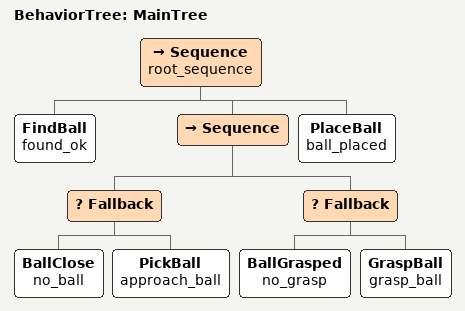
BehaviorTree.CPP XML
<root main_tree_to_execute = "MainTree" >
    <BehaviorTree ID="MainTree">
        <Sequence name="root_sequence">
            <FindBall name="found_ok"/>
            <Sequence>
            <Fallback>
            <BallClose name="no_ball"/>
            <PickBall name="approach_ball"/>
            </Fallback>
            <Fallback>
            <BallGrasped name="no_grasp"/>
            <GraspBall name="grasp_ball"/>
            </Fallback>
            </Sequence>
            <PlaceBall name="ball_placed"/>
            </Sequence>
    </BehaviorTree>
</root>
